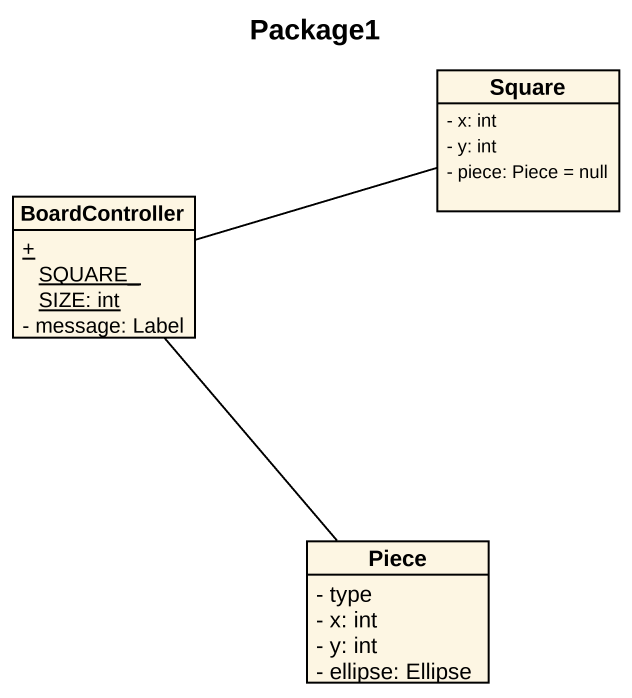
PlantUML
@startuml
title Package1
hide circle
hide empty members
skinparam classAttributeIconSize 0
class Square {
  - x: int
  - y: int
  - piece: Piece = null
}
class BoardController {
  {static} + SQUARE_SIZE: int
  - message: Label
}
class Piece {
  - type
  - x: int
  - y: int
  - ellipse: Ellipse
}
Square -left- BoardController
Piece -up- BoardController
@enduml
